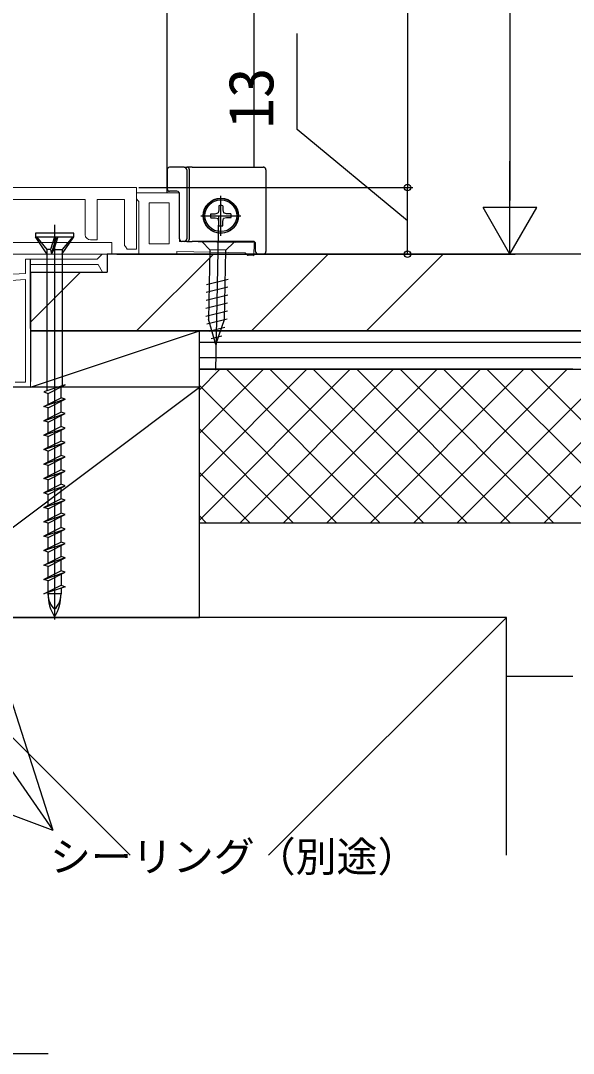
# Model space of a CAD drawing. Units: millimetres, scale not verified. Extents: x -525 to 525, y -803 to 799.
# Drawn here: x -157.9 to -49.9, y -115.1 to 86.7 of the extents above; entities that cross this region are included whole.
import ezdxf
from ezdxf.enums import TextEntityAlignment as Align

# ---------------------------------------------------------------- set-up
doc = ezdxf.new("R2010")
doc.units = ezdxf.units.MM
doc.header["$LTSCALE"] = 4
doc.layers.add('0-2_YKK_11', color=7, linetype='Continuous', lineweight=18)
for name, color, linetype in [('0-4_YKK_12', 2, 'Continuous'), ('0-5_YKK_13', 4, 'Continuous'), ('0-6_YKK_D', 6, 'Continuous'), ('0-8_YSS_K', 3, 'Continuous'), ('0-9_YSS_KE', 3, 'Continuous')]:
    doc.layers.add(name, color=color, linetype=linetype)
doc.styles.add('ＭＳ ゴシック', font='')
doc.styles.get('ＭＳ ゴシック').set_extended_font_data('MS Gothic')

msp = doc.modelspace()

# ---------------------------------------------------------------- linework, layer by layer
at = {"layer": '0-2_YKK_11', "color": 30}
for p, q in [((-135.3, 42.065), (-135.3, 54.065)), ((-137.1, 42.065), (-135.3, 42.065))]:
    msp.add_line(p, q, dxfattribs=at)
for points in [[(-135.3, 54.065), (-173.8, 54.065), (-173.8, 51.565), (-178.8, 51.565), (-178.8, 46.665), (-181.8, 46.665), (-181.8, 51.565), (-186.1, 51.565), (-186.3, 51.765), (-186.6, 52.065), (-187.8, 52.065), (-187.8, 49.265), (-184.1, 49.265), (-184.1, 47.165)], [(-171.549, 51.362), (-171.059, 51.765), (-145.3, 51.765), (-145.3, 44.865)], [(-144.3, 43.865), (-143, 43.865), (-143, 51.765), (-137.6, 51.765), (-137.6, 42.736), (-137.457, 42.544), (-137.1, 42.065)]]:
    msp.add_lwpolyline(points, dxfattribs=at)
for points in [[(-126.9, 43.565), (-112.3, 43.265), (-112.352, 40.765), (-113.551, 40.79), (-113.845, 41.096), (-114.041, 41.3), (-127.4, 41.575), (-127.4, 41.065), (-134.8, 41.065), (-134.8, 51.365), (-135, 51.565), (-135.3, 51.865), (-135.3, 53.065), (-126.9, 53.065)], [(-128.9, 43.065), (-128.9, 51.065), (-132.8, 51.065), (-132.8, 43.065)]]:
    msp.add_lwpolyline(points, close=True, dxfattribs=at)
at = {"layer": '0-2_YKK_11', "color": 80}
for points in [[(-186.5, 43.365), (-140.1, 43.365), (-140.1, 41.065)], [(-140.1, 41.065), (-186.5, 41.065), (-186.5, 26.065)]]:
    msp.add_lwpolyline(points, dxfattribs=at)
at = {"layer": '0-2_YKK_11', "color": 4}
for points in [[(-159, 15.065), (-156, 15.065), (-156, 39.065), (-142.766, 39.065), (-141.9, 37.565), (-141, 37.565), (-141, 41.065), (-142, 41.065), (-143, 40.065), (-157, 40.065), (-157, 37.296), (-180.5, 36.065)], [(-159.841, 35.946), (-157, 36.095), (-157, 16.065), (-159, 16.065)]]:
    msp.add_lwpolyline(points, dxfattribs=at)
at = {"layer": '0-2_YKK_11', "color": 30}
msp.add_arc((-144.3, 44.865), 1, 180.00001, 269.99999, dxfattribs=at)
at = {"layer": '0-4_YKK_12'}
for p, q in [((-129.3, 53.065), (-129.3, 231.061)), ((-112.31, 58.065), (-112.31, 231.061))]:
    msp.add_line(p, q, dxfattribs=at)
at = {"layer": '0-5_YKK_13'}
for p, q in [((-129.3, 57.565), (-129.3, 53.865)), ((-125.97, 58.065), (-128.8, 58.065)), ((-125.97, 58.065), (-125.428, 58.065)), ((-125.471, 57.565), (-125.471, 44.065)), ((-124.43, 58.065), (-125.428, 58.065)), ((-124.929, 44.065), (-124.929, 57.565)), ((-124.43, 58.065), (-110.501, 58.065)), ((-110, 57.565), (-110, 41.565)), ((-129.3, 53.865), (-129.3, 53.865)), ((-128.8, 53.365), (-128.8, 53.365)), ((-127.4, 53.365), (-128.8, 53.365)), ((-127.4, 53.365), (-127.4, 53.365)), ((-126.9, 44.065), (-126.9, 52.865)), ((-126.9, 52.865), (-126.9, 52.865)), ((-119.18, 50.529), (-119.194, 49.704)), ((-118.8, 44.665), (-118.8, 52.465)), ((-118.42, 50.529), (-118.406, 49.704)), ((-122.7, 48.565), (-114.9, 48.565)), ((-120.764, 48.945), (-119.939, 48.959)), ((-119.939, 48.959), (-119.352, 49.117)), ((-119.194, 49.704), (-119.352, 49.117)), ((-118.406, 49.704), (-118.249, 49.117)), ((-117.661, 48.959), (-118.249, 49.117)), ((-116.837, 48.945), (-117.661, 48.959)), ((-151.3, 46.821), (-151.3, -30.319)), ((-119.237, 48.409), (-119.855, 18.415)), ((-119.194, 47.426), (-119.347, 47.997)), ((-119.18, 46.606), (-119.194, 47.426)), ((-118.42, 46.606), (-118.406, 47.426)), ((-118.406, 47.426), (-118.249, 48.014)), ((-117.661, 48.171), (-118.249, 48.014)), ((-116.841, 48.186), (-117.661, 48.171)), ((-152.775, 41.153), (-155.05, 44.453)), ((-125.97, 43.565), (-126.4, 43.565)), ((-125.428, 43.565), (-125.97, 43.565)), ((-125.428, 43.565), (-124.43, 43.565)), ((-112.5, 43.565), (-124.43, 43.565)), ((-116.24, 43.346), (-122.439, 43.474)), ((-122.439, 43.474), (-120.921, 41.892)), ((-116.24, 43.346), (-117.822, 41.828)), ((-112, 41.565), (-112, 43.065)), ((-152.078, 41.98), (-151.882, 41.153)), ((-151.437, 41.98), (-149.825, 41.98)), ((-120.921, 41.892), (-121.2, 28.361)), ((-117.822, 41.828), (-120.921, 41.892)), ((-118.101, 28.297), (-117.822, 41.828)), ((-110.501, 41.065), (-111.5, 41.065)), ((-121.642, 33.608), (-117.42, 34.647)), ((-121.61, 35.161), (-117.388, 36.2)), ((-121.674, 32.056), (-117.452, 33.095)), ((-121.706, 30.503), (-117.484, 31.542)), ((-121.738, 28.951), (-117.516, 29.989)), ((-121.51, 27.462), (-117.548, 28.437)), ((-119.752, 23.414), (-121.2, 28.361)), ((-119.752, 23.414), (-118.101, 28.297)), ((-121.088, 26.021), (-118.036, 26.772)), ((-120.666, 24.58), (-118.606, 25.087)), ((-149.2, 12.723), (-150.025, 13)), ((-152.575, 11.036), (-153.4, 11.313)), ((-150.025, 10.18), (-153.4, 8.493)), ((-152.575, 8.216), (-149.2, 9.903)), ((-150.025, 7.36), (-153.4, 5.673)), ((-152.575, 5.396), (-149.2, 7.083)), ((-150.025, 4.54), (-153.4, 2.853)), ((-152.575, 2.576), (-149.2, 4.263)), ((-150.025, 1.72), (-153.4, 0.033)), ((-152.575, -0.244), (-149.2, 1.443)), ((-150.025, -1.1), (-153.4, -2.787)), ((-152.575, -3.064), (-149.2, -1.377)), ((-150.025, -3.92), (-153.4, -5.607)), ((-152.575, -5.884), (-149.2, -4.197)), ((-150.025, -6.74), (-153.4, -8.427)), ((-152.575, -8.704), (-149.2, -7.017)), ((-150.025, -9.56), (-153.4, -11.247)), ((-152.575, -11.524), (-149.2, -9.837)), ((-150.025, -12.38), (-153.4, -14.067)), ((-152.575, -14.344), (-149.2, -12.657)), ((-150.025, -15.2), (-153.4, -16.887)), ((-152.575, -17.164), (-149.2, -15.477)), ((-149.2, -18.297), (-150.025, -18.02)), ((-152.575, -19.984), (-153.4, -19.707)), ((-150.025, -20.84), (-153.4, -22.527)), ((-152.575, -22.804), (-149.2, -21.117)), ((-150.025, -21.53), (-150.025, -23.66)), ((-150.025, -24.214), (-150.025, -25.347)), ((-152.575, -25.347), (-152.575, -25.07)), ((-150.025, -25.347), (-152.575, -25.347))]:
    msp.add_line(p, q, dxfattribs=at)
for points in [[(-128.8, 58.065), (-129.05, 57.998), (-129.233, 57.815), (-129.3, 57.565)], [(-110, 57.565), (-110.004, 57.626), (-110.015, 57.685), (-110.033, 57.743), (-110.058, 57.798), (-110.089, 57.849), (-110.126, 57.897), (-110.168, 57.939), (-110.216, 57.977), (-110.268, 58.008), (-110.323, 58.033), (-110.38, 58.051), (-110.44, 58.062), (-110.5, 58.065)], [(-126.9, 52.865), (-126.967, 53.115), (-127.15, 53.298), (-127.4, 53.365)], [(-120.764, 48.186), (-119.939, 48.171), (-119.352, 48.014)], [(-149.825, 41.153), (-147.55, 44.453), (-147.55, 45.153), (-155.05, 45.153), (-155.05, 44.453), (-147.55, 44.453)], [(-154.85, 44.453), (-152.775, 41.98), (-152.775, 14.343)], [(-151.3, 44.453), (-152.078, 41.98), (-152.775, 41.98)], [(-150.65, 44.453), (-151.428, 41.98), (-151.882, 41.153), (-150.929, 44.453)], [(-147.75, 44.453), (-149.825, 41.98), (-149.825, 15.333)], [(-126.9, 44.065), (-126.833, 43.815), (-126.65, 43.633), (-126.4, 43.565)], [(-110.5, 41.065), (-110.44, 41.069), (-110.381, 41.08), (-110.323, 41.098), (-110.268, 41.123), (-110.216, 41.154), (-110.169, 41.191), (-110.126, 41.234), (-110.089, 41.281), (-110.058, 41.333), (-110.033, 41.388), (-110.015, 41.445), (-110.004, 41.505), (-110, 41.565)], [(-152.575, 11.725), (-152.575, 13.856), (-149.2, 15.543), (-153.4, 14.133), (-152.575, 13.856)], [(-152.575, 8.905), (-152.575, 11.036), (-149.2, 12.723), (-153.4, 11.313), (-150.025, 13), (-150.025, 15.13)], [(-152.75, 15.153), (-149.825, 15.153), (-149.825, 15.23)], [(-152.575, 6.085), (-152.575, 8.216), (-153.4, 8.493), (-149.2, 9.903), (-150.025, 10.18), (-150.025, 12.31)], [(-152.575, 3.265), (-152.575, 5.396), (-153.4, 5.673), (-149.2, 7.083), (-150.025, 7.36), (-150.025, 9.49)], [(-152.575, 0.445), (-152.575, 2.576), (-153.4, 2.853), (-149.2, 4.263), (-150.025, 4.54), (-150.025, 6.67)], [(-152.575, -2.375), (-152.575, -0.244), (-153.4, 0.033), (-149.2, 1.443), (-150.025, 1.72), (-150.025, 3.85)], [(-152.575, -5.195), (-152.575, -3.064), (-153.4, -2.787), (-149.2, -1.377), (-150.025, -1.1), (-150.025, 1.03)], [(-152.575, -8.015), (-152.575, -5.884), (-153.4, -5.607), (-149.2, -4.197), (-150.025, -3.92), (-150.025, -1.79)], [(-152.575, -10.835), (-152.575, -8.704), (-153.4, -8.427), (-149.2, -7.017), (-150.025, -6.74), (-150.025, -4.61)], [(-152.575, -13.655), (-152.575, -11.524), (-153.4, -11.247), (-149.2, -9.837), (-150.025, -9.56), (-150.025, -7.43)], [(-152.575, -16.475), (-152.575, -14.344), (-153.4, -14.067), (-149.2, -12.657), (-150.025, -12.38), (-150.025, -10.25)], [(-152.575, -19.295), (-152.575, -17.164), (-153.4, -16.887), (-149.2, -15.477), (-150.025, -15.2), (-150.025, -13.07)], [(-152.575, -22.115), (-152.575, -19.984), (-149.2, -18.297), (-153.4, -19.707), (-150.025, -18.02), (-150.025, -15.89)], [(-152.575, -24.935), (-152.575, -22.804), (-153.4, -22.527), (-149.2, -21.117), (-150.025, -20.84), (-150.025, -18.71)]]:
    msp.add_lwpolyline(points, dxfattribs=at)
msp.add_lwpolyline([(-153.4, -25.347), (-150.025, -23.66), (-149.2, -23.937)], close=True, dxfattribs=at)
for radius in [3.435, 3.4, 3.1]:
    msp.add_circle((-118.8, 48.565), radius, dxfattribs=at)
for centre, radius, start, end in [((-125.97, 57.566), 0.499, 359.94657, 89.94647), ((-125.428, 57.566), 0.499, 359.94657, 89.94647), ((-128.8, 53.865), 0.5, 180.00873, 269.99127), ((-118.8, 48.565), 2, 79.05518, 100.94482), ((-118.8, 48.565), 2, 169.05518, 190.94482), ((-118.8, 48.565), 2, 349.05729, 10.94482), ((-118.8, 48.565), 2, 259.05518, 280.94482), ((-125.97, 44.065), 0.499, 270.05353, 0.05343), ((-125.428, 44.065), 0.499, 270.05353, 0.05343), ((-112.5, 43.065), 0.5, 0, 90), ((-111.5, 41.565), 0.5, 180, 270), ((-143.997, -25.347), 8.579, 180, 211.63839), ((-148.408, -25.347), 4.167, 180, 226.05097), ((-158.604, -25.347), 8.579, 328.36163, 0.00002), ((-154.192, -25.347), 4.167, 313.949, 0.00002)]:
    msp.add_arc(centre, radius, start, end, dxfattribs=at)
for centre, start_param, end_param in [((-110.501, 57.565), 1.5690384, 1.5707963), ((-110.501, 41.565), 4.712389, 4.7141469)]:
    msp.add_ellipse(centre, major_axis=(0.532, 0), ratio=0.940706, start_param=start_param, end_param=end_param, dxfattribs=at)
at = {"layer": '0-6_YKK_D'}
for p, q in [((-62.31, 448.562), (-62.31, 51.565)), ((-82.31, 162.262), (-82.31, 54.065)), ((-62.31, 41.065), (-62.31, 59.251)), ((-134.8, 54.065), (-81.31, 54.065)), ((-134.8, 54.065), (-81.31, 54.065)), ((-82.31, 41.065), (-82.31, 54.065)), ((-62.31, 41.065), (-67.56, 50.158)), ((-57.06, 50.158), (-67.56, 50.158)), ((-62.31, 41.065), (-57.06, 50.158)), ((-139.1, 41.065), (-81.31, 41.065)), ((-139.1, 41.065), (-61.31, 41.065))]:
    msp.add_line(p, q, dxfattribs=at)
for points in [[(-82.31, 47.565), (-103.886, 65.439), (-103.886, 84.166)], [(-184.658, 31.556), (-183.88, 29.127), (-151.641, -71.528)], [(-215.803, 21.32), (-214.353, 19.222), (-151.641, -71.528)], [(-216.259, -47.308), (-213.871, -48.203), (-151.641, -71.528)], [(-188.8, -115.135), (-173.8, -115.135), (-152.523, -115.135)]]:
    msp.add_lwpolyline(points, dxfattribs=at)
for centre in [(-82.31, 54.065), (-82.31, 41.065)]:
    msp.add_circle(centre, 0.637, dxfattribs=at)
at = {"layer": '0-8_YSS_K'}
for p, q in [((-135.249, 26.065), (-120.249, 41.065)), ((-112.798, 26.065), (-97.798, 41.065)), ((-90.347, 26.065), (-75.347, 41.065)), ((-156, 37.565), (-156, 26.065)), ((-156, 27.764), (-146.199, 37.565)), ((-156, 27.357), (-156, 16.357)), ((-156, 27.165), (-156, 16.165)), ((-123, 26.065), (-156, 26.065)), ((-156, 15.065), (-123, 26.065)), ((-123, -26.435), (-123, 26.065)), ((-123, 16.357), (-123, 26.065)), ((64.09, 23.815), (-123, 23.815)), ((64.09, 20.815), (-123, 20.815)), ((-50.002, 18.565), (-123, 18.565)), ((-123, 18.565), (-50.002, 18.565)), ((-123, 14.539), (-118.974, 18.565)), ((-123, 6.053), (-110.489, 18.565)), ((-123, -2.432), (-102.003, 18.565)), ((-123, -10.917), (-93.518, 18.565)), ((-87.702, -11.435), (-117.702, 18.565)), ((-115.033, -11.435), (-85.033, 18.565)), ((-79.217, -11.435), (-109.217, 18.565)), ((-106.548, -11.435), (-76.548, 18.565)), ((-70.731, -11.435), (-100.731, 18.565)), ((-98.062, -11.435), (-68.062, 18.565)), ((-62.246, -11.435), (-92.246, 18.565)), ((-89.577, -11.435), (-59.577, 18.565)), ((-53.761, -11.435), (-83.761, 18.565)), ((-81.092, -11.435), (-51.092, 18.565)), ((-45.276, -11.435), (-75.276, 18.565)), ((-72.606, -11.435), (-42.606, 18.565)), ((-36.79, -11.435), (-66.79, 18.565)), ((-64.121, -11.435), (-34.121, 18.565)), ((-28.305, -11.435), (-58.305, 18.565)), ((-55.636, -11.435), (-25.636, 18.565)), ((-183, -29.935), (-123, 15.065)), ((-156, 15.165), (-123, 15.165)), ((-96.187, -11.435), (-123, 15.378)), ((-104.673, -11.435), (-123, 6.892)), ((-113.158, -11.435), (-123, -1.593)), ((-121.643, -11.435), (-123, -10.078)), ((-123, -11.435), (64.09, -11.435)), ((-183, -29.935), (-136.546, -76.389)), ((-109.454, -76.389), (-63, -29.935)), ((-63, -41.435), (-50.002, -41.435))]:
    msp.add_line(p, q, dxfattribs=at)
at = {"layer": '0-9_YSS_KE'}
for p, q in [((-50.002, 41.065), (-141, 41.065)), ((64.09, 41.065), (-141, 41.065)), ((-141, 41.065), (-141, 37.565)), ((-156, 26.565), (-156, 40.065)), ((-156, 37.565), (-156, 26.065)), ((-156, 37.565), (-141, 37.565)), ((64.09, 26.065), (-156, 26.065)), ((-156, 26.065), (64.09, 26.065)), ((-156, 26.065), (64.09, 26.065)), ((-123, 18.565), (64.09, 18.565)), ((-63, -29.935), (-183, -29.935)), ((-183, -29.935), (-123, -29.935)), ((-63, -76.389), (-63, -29.935))]:
    msp.add_line(p, q, dxfattribs=at)
msp.add_lwpolyline([(-123, -29.935), (-123, 15.065), (-183, 15.065)], dxfattribs=at)

# ---------------------------------------------------------------- texts
at = {"layer": '0-6_YKK_D', "style": 'ＭＳ ゴシック'}
msp.add_text('13', height=8.798, rotation=90, dxfattribs=at).set_placement((-105.886, 65.598), align=Align.BOTTOM_LEFT)
msp.add_text('シーリング（別途）', height=5.865, dxfattribs=at).set_placement((-152.187, -81.392), align=Align.BOTTOM_LEFT)

doc.saveas('drawing.dxf')
